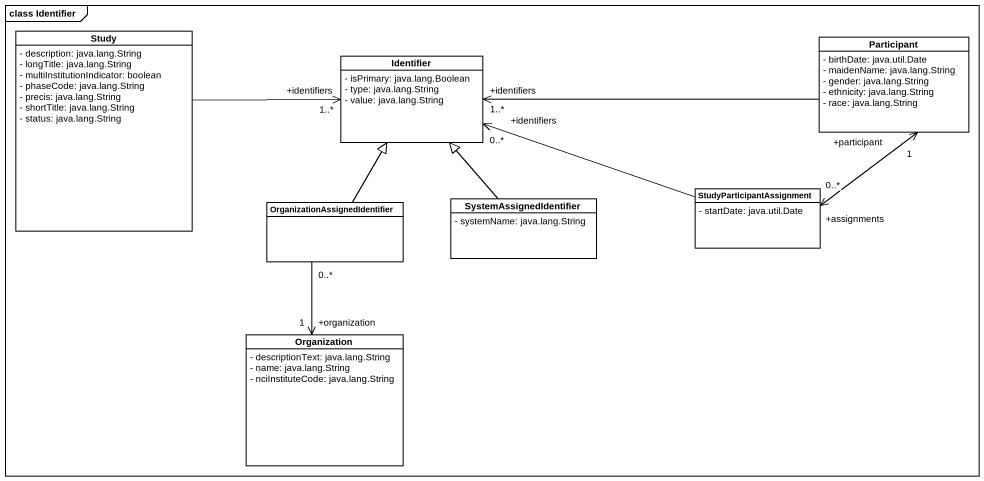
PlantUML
@startuml
mainframe class Identifier
hide circle
hide empty members
skinparam classAttributeIconSize 0
class Study {
  - description: java.lang.String
  - longTitle: java.lang.String
  - multiInstitutionIndicator: boolean
  - phaseCode: java.lang.String
  - precis: java.lang.String
  - shortTitle: java.lang.String
  - status: java.lang.String
}
class Identifier {
  - isPrimary: java.lang.Boolean
  - type: java.lang.String
  - value: java.lang.String
}
class "Participant" as Participant_ {
  - birthDate: java.util.Date
  - maidenName: java.lang.String
  - gender: java.lang.String
  - ethnicity: java.lang.String
  - race: java.lang.String
}
class "OrganizationAssignedIdentifier" as OrganizationAssignedIdentifi
class SystemAssignedIdentifier {
  - systemName: java.lang.String
}
class StudyParticipantAssignment {
  - startDate: java.util.Date
}
class Organization {
  - descriptionText: java.lang.String
  - name: java.lang.String
  - nciInstituteCode: java.lang.String
}
Study -right-> "+identifiers\n1..*" Identifier
Participant_ -left-> "+identifiers\n1..*" Identifier
OrganizationAssignedIdentifi -up-|> Identifier
OrganizationAssignedIdentifi "0..*" --> "+organization\n1" Organization
SystemAssignedIdentifier -up-|> Identifier
StudyParticipantAssignment -left-> "+identifiers\n0..*" Identifier
StudyParticipantAssignment "+assignments\n0..*" <-up-> "+participant\n1" Participant_
@enduml
